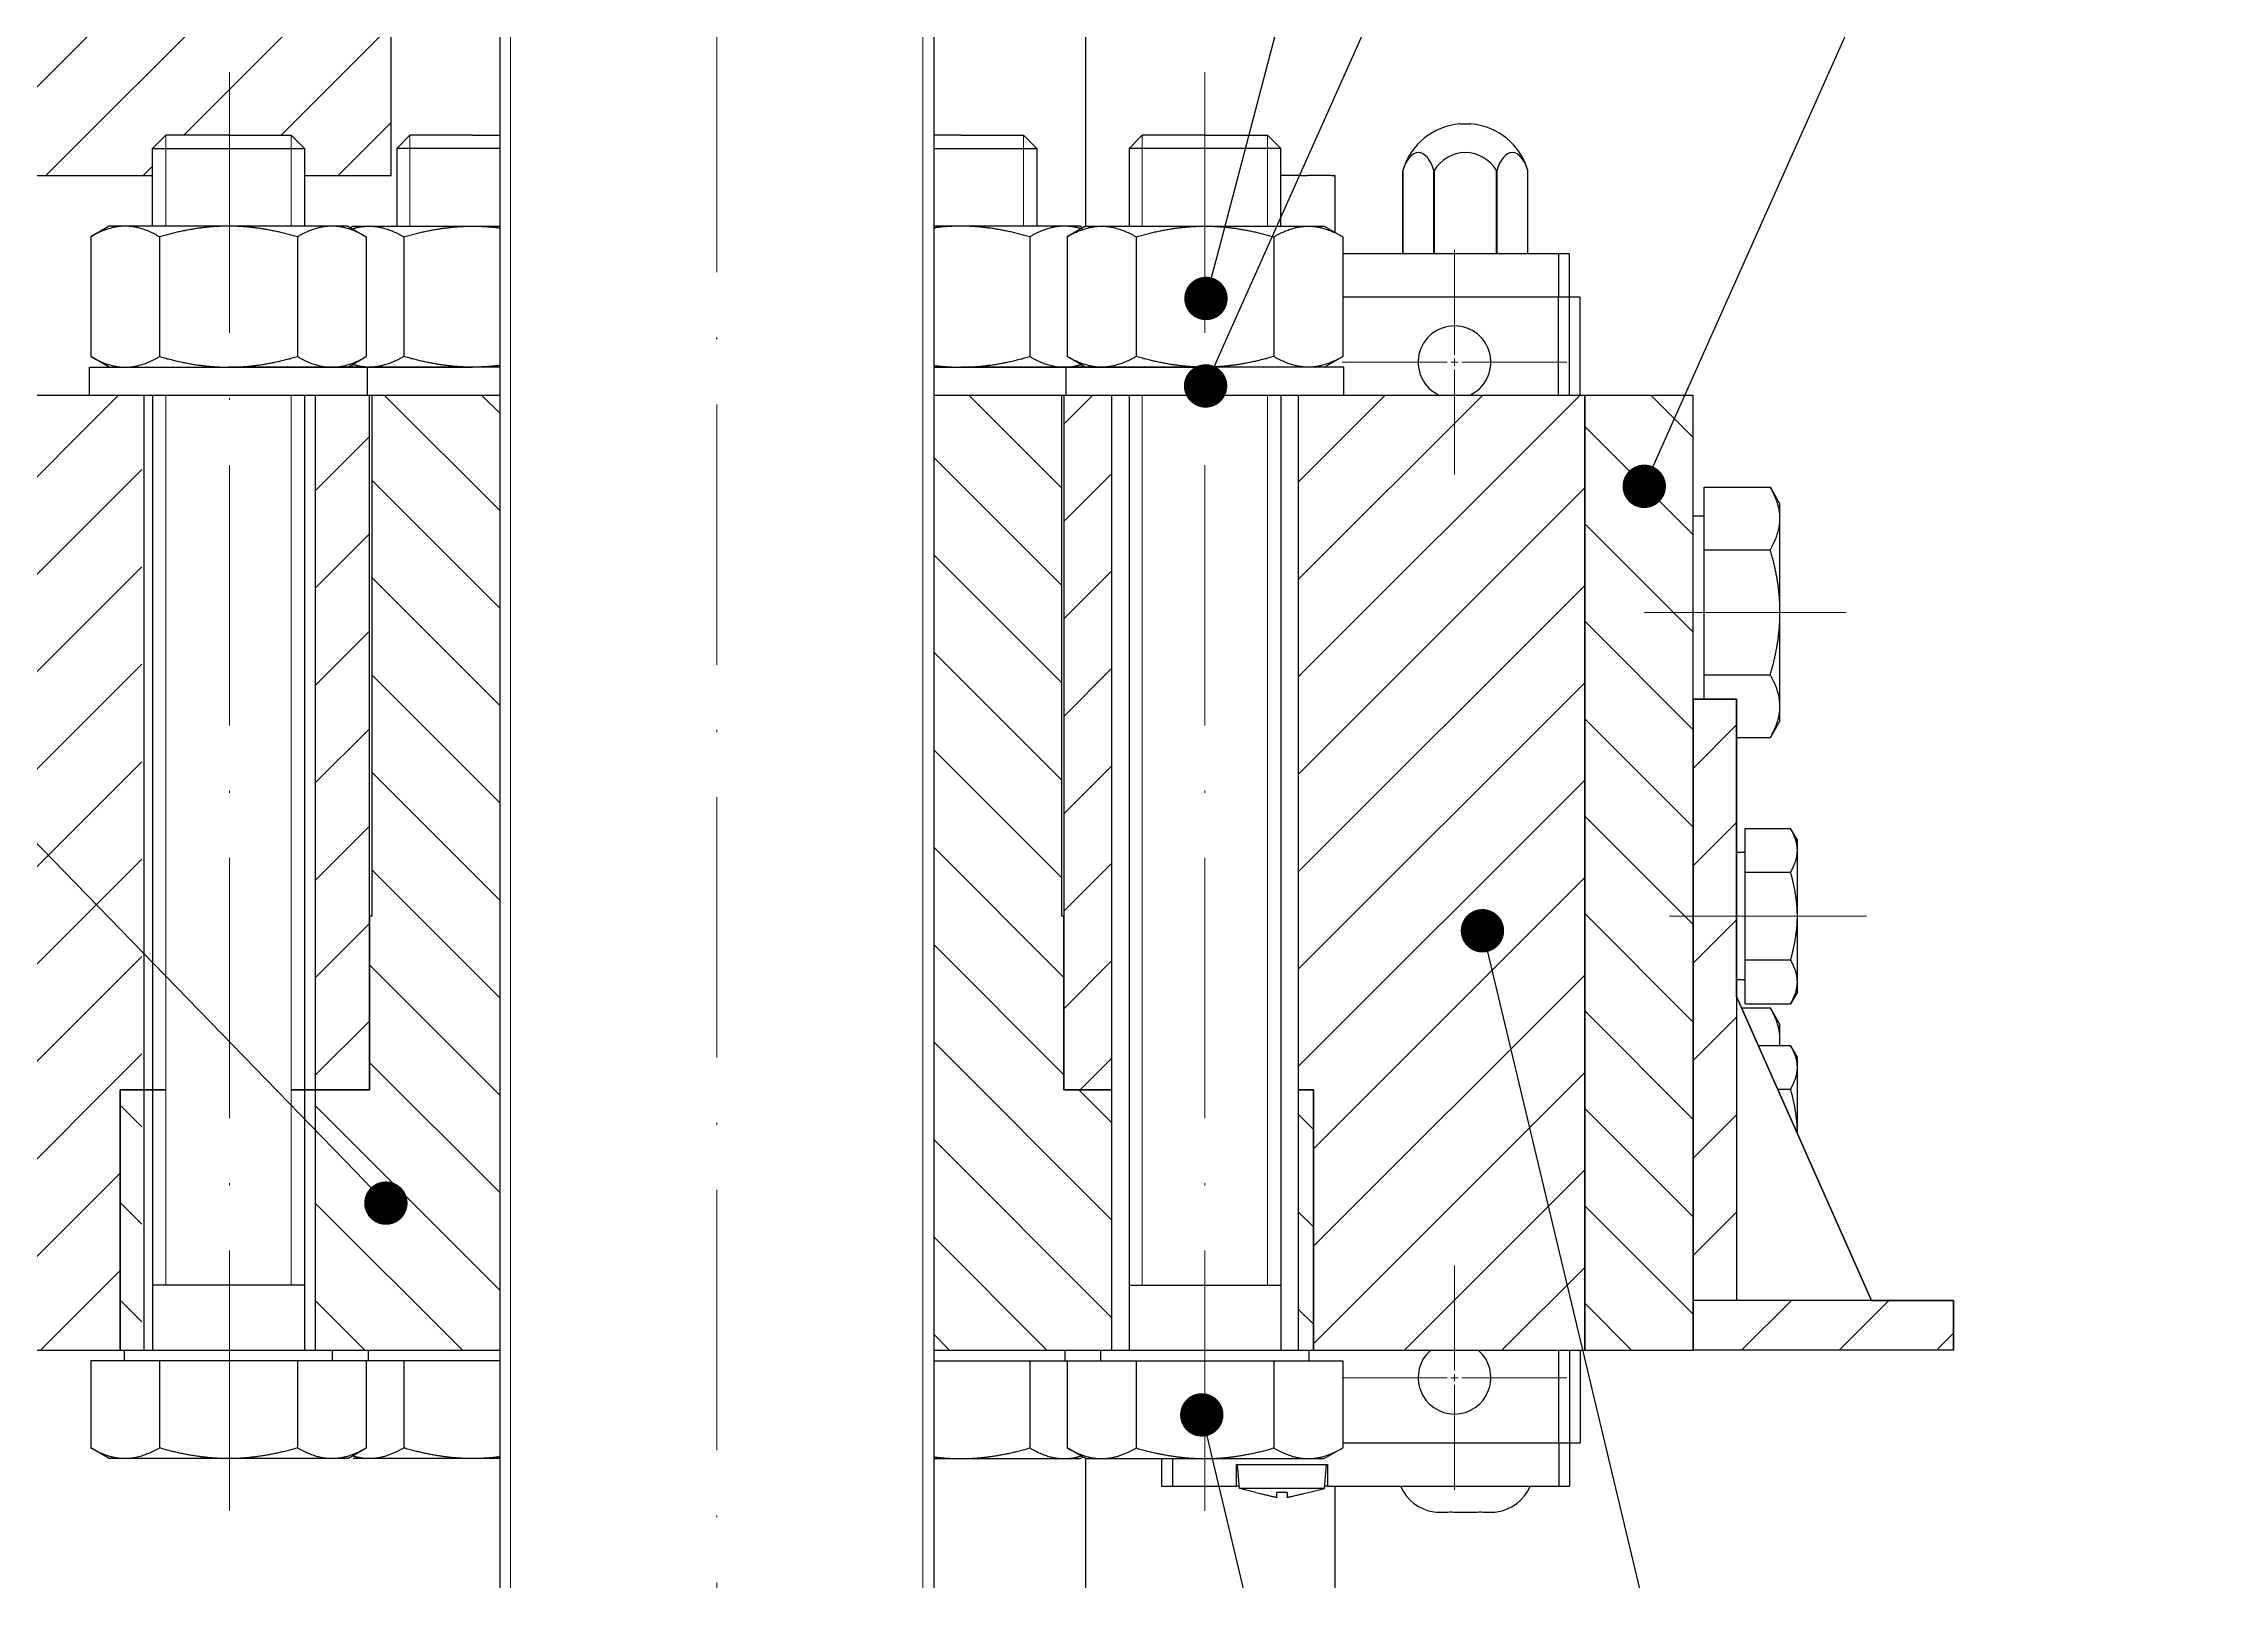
# Model space of a CAD drawing. Header units: millimetres. Extents: x 587 to 10361, y -8386 to 1488.
# Drawn here: x 3949.7 to 4050.2, y 285.1 to 355.9 of the extents above; entities that cross this region are included whole.
import ezdxf
from ezdxf import colors
from ezdxf.entities.mleader import LeaderData, LeaderLine
from ezdxf.math import Vec2, Vec3

# ---------------------------------------------------------------- set-up
doc = ezdxf.new("R2010")
doc.units = ezdxf.units.MM
doc.linetypes.add('ACAD_ISO10W100', pattern=[18, 12, -3, 0, -3])
doc.linetypes.add('CENTER2', pattern=[28.575, 19.05, -3.175, 3.175, -3.175])
for name, color, linetype, lineweight in [('Cienka', 30, 'Continuous', 0), ('Gruba', 7, 'Continuous', 30), ('Kreskowanie', 10, 'Continuous', 0), ('Symetria', 210, 'ACAD_ISO10W100', 0), ('Wymiar', 3, 'Continuous', 20)]:
    doc.layers.add(name, color=color, linetype=linetype, lineweight=lineweight)
pattern_1 = [(135, (1431.315, 22.559), (-2.245064, -2.245064), [])]
pattern_2 = [(45, (1431.315, 22.559), (-2.245064, 2.245064), [])]

# ---------------------------------------------------------------- blocks, each defined once
blk = doc.blocks.new('*U111')
at = {"layer": 'Symetria', "color": 0, "transparency": 16777216}
for p, q in [((0, 0.335), (0, 5.175)), ((-5.175, 0), (-0.335, 0)), ((0.335, 0), (5.175, 0)), ((0, -5.175), (0, -0.335))]:
    blk.add_line(p, q, dxfattribs=at)
at = {"layer": 'Symetria', "color": 0, "linetype": 'Continuous', "transparency": 16777216}
for p, q in [((-0.1675, 0), (0.1675, 0)), ((0, -0.1675), (0, 0.1675))]:
    blk.add_line(p, q, dxfattribs=at)
blk = doc.blocks.new('*U112')
at = {"layer": 'Symetria', "color": 0, "transparency": 16777216}
for p, q in [((0, 0.335), (0, 5.175)), ((-5.175, 0), (-0.335, 0)), ((0.335, 0), (5.175, 0)), ((0, -5.175), (0, -0.335))]:
    blk.add_line(p, q, dxfattribs=at)
at = {"layer": 'Symetria', "color": 0, "linetype": 'Continuous', "transparency": 16777216}
for p, q in [((-0.1675, 0), (0.1675, 0)), ((0, -0.1675), (0, 0.1675))]:
    blk.add_line(p, q, dxfattribs=at)
blk = doc.blocks.new('*U142')
at = {"layer": 'Symetria', "color": 0, "transparency": 16777216}
blk.add_line((0, 36.89), (0, -30.5), dxfattribs=at)
blk = doc.blocks.new('*U143')
at = {"layer": 'Symetria', "color": 0, "transparency": 16777216}
blk.add_line((0, 36.89), (0, -30.5), dxfattribs=at)
blk = doc.blocks.new('_Dot')
at = {"color": 0, "linetype": 'ByBlock', "lineweight": -2}
blk.add_line((-0.5, 0), (-1, 0), dxfattribs=at)
at = {"color": 0, "linetype": 'ByBlock', "const_width": 0.5}
blk.add_lwpolyline([(-0.25, 0, 1), (0.25, 0, 1)], format="xyb", close=True, dxfattribs=at)
blk = doc.blocks.new('*U217')
at = {"layer": 'Symetria', "color": 0, "linetype": 'CENTER2', "transparency": 16777216}
blk.add_line((-4.65, 0), (4.65, 0), dxfattribs=at)
blk = doc.blocks.new('*U218')
at = {"layer": 'Symetria', "color": 0, "linetype": 'CENTER2', "transparency": 16777216}
blk.add_line((-4.54, 0), (4.54, 0), dxfattribs=at)

msp = doc.modelspace()

# ---------------------------------------------------------------- hatches: boundary and pattern name
at = {"layer": 'Kreskowanie'}
h = msp.add_hatch(dxfattribs=at)
h.set_pattern_fill('ANSI31', color=256)
h.set_pattern_definition(pattern_2)
h.paths.add_polyline_path([(3965.703, 389.848), (3963.703, 391.848), (3950.703, 391.848), (3950.703, 411.848), (3963.703, 411.848), (3965.703, 413.848), (3965.703, 416.848), (3945.703, 416.848), (3945.703, 349.848), (3954.703, 349.848), (3954.703, 351.102), (3955.316, 351.716), (3958.203, 351.716), (3961.089, 351.716), (3961.703, 351.102), (3961.703, 349.848), (3965.703, 349.848)])
h = msp.add_hatch(dxfattribs=at)
h.set_pattern_fill('ANSI31', color=256)
h.set_pattern_definition(pattern_2)
h.paths.add_polyline_path([(3954.203, 339.716), (3940.703, 339.716), (3940.703, 295.716), (3953.203, 295.716), (3953.203, 307.716), (3954.203, 307.716)])
h = msp.add_hatch(dxfattribs=at)
h.set_pattern_fill('ANSI31', color=256, angle=90)
h.set_pattern_definition(pattern_1)
h.paths.add_polyline_path([(3970.703, 339.716), (3964.803, 339.716), (3964.803, 315.716), (3964.703, 315.716), (3964.703, 307.716), (3962.203, 307.716), (3962.203, 295.716), (3970.703, 295.716)])
h.paths.add_polyline_path([(3954.203, 307.716), (3953.203, 307.716), (3953.203, 295.716), (3954.203, 295.716)])
h.paths.add_polyline_path([(3998.903, 307.716), (3996.703, 307.716), (3996.703, 315.716), (3996.603, 315.716), (3996.603, 339.716), (3990.703, 339.716), (3990.703, 295.716), (3998.903, 295.716)])
h.paths.add_polyline_path([(4008.203, 307.716), (4007.503, 307.716), (4007.503, 295.716), (4008.203, 295.716)])
h = msp.add_hatch(dxfattribs=at)
h.set_pattern_fill('ANSI31', color=256)
h.set_pattern_definition(pattern_2)
h.paths.add_polyline_path([(3962.203, 307.716), (3964.703, 307.716), (3964.703, 315.716), (3964.703, 339.716), (3962.203, 339.716)])
h.paths.add_polyline_path([(3998.903, 339.716), (3996.703, 339.716), (3996.703, 307.716), (3998.903, 307.716)])
h.paths.add_polyline_path([(4020.703, 339.716), (4007.503, 339.716), (4007.503, 307.716), (4008.203, 307.716), (4008.203, 295.716), (4020.703, 295.716)])
h = msp.add_hatch(dxfattribs=at)
h.set_pattern_fill('ANSI31', color=256, angle=90)
h.set_pattern_definition(pattern_1)
h.paths.add_polyline_path([(4025.703, 339.716), (4020.703, 339.716), (4020.703, 295.716), (4025.703, 295.716)])
h = msp.add_hatch(dxfattribs=at)
h.set_pattern_fill('ANSI31', color=256)
h.set_pattern_definition([(45, (-2489.7255, -45.9158), (-2.245064, 2.245064), [])])
h.paths.add_polyline_path([(4027.703, 325.716), (4025.703, 325.716), (4025.703, 298.01), (4027.703, 298.01), (4027.703, 312.01)])
h = msp.add_hatch(dxfattribs=at)
h.set_pattern_fill('ANSI31', color=256)
h.set_pattern_definition([(45, (-1435.809, 22.559), (-2.245064, 2.245064), [])])
h.paths.add_polyline_path([(4037.703, 298.01), (4033.926, 298.01), (4025.703, 298.01), (4025.703, 295.716), (4037.703, 295.716)])

# ---------------------------------------------------------------- linework, layer by layer
at = {"layer": 'Cienka'}
for p, q in [((3971.203, 133.532), (3971.203, 396.348)), ((3990.203, 396.348), (3990.203, 133.532)), ((3955.316, 351.716), (3955.316, 347.516)), ((3961.089, 351.716), (3961.089, 347.516)), ((3966.566, 351.716), (3966.566, 347.516)), ((3994.839, 351.716), (3994.839, 347.516)), ((4000.316, 351.716), (4000.316, 347.516)), ((4006.089, 351.716), (4006.089, 347.516)), ((3955.316, 339.716), (3955.316, 298.716)), ((3961.089, 339.716), (3961.089, 298.716)), ((4000.316, 339.716), (4000.316, 298.716)), ((4006.089, 339.716), (4006.089, 298.716))]:
    msp.add_line(p, q, dxfattribs=at)
at = {"layer": 'Gruba'}
for p, q in [((3970.703, 396.348), (3970.703, 133.532)), ((3990.703, 396.348), (3990.703, 133.532)), ((3965.703, 349.848), (3965.703, 389.848)), ((3997.703, 377.848), (3997.703, 350.716)), ((4014.953, 352.234), (4015.453, 352.234)), ((3955.316, 351.716), (3954.703, 351.102)), ((3954.703, 347.516), (3954.703, 351.102)), ((3954.703, 351.102), (3961.703, 351.102)), ((3958.203, 351.716), (3955.316, 351.716)), ((3958.203, 351.716), (3961.089, 351.716)), ((3961.089, 351.716), (3961.703, 351.102)), ((3961.703, 351.102), (3961.703, 347.516)), ((3966.566, 351.716), (3965.953, 351.102)), ((3970.703, 351.102), (3965.953, 351.102)), ((3965.953, 351.102), (3965.953, 347.516)), ((3969.453, 351.716), (3966.566, 351.716)), ((3969.453, 351.716), (3970.703, 351.716)), ((3991.953, 351.716), (3990.703, 351.716)), ((3990.703, 351.102), (3995.453, 351.102)), ((3991.953, 351.716), (3994.839, 351.716)), ((3994.839, 351.716), (3995.453, 351.102)), ((3995.453, 351.102), (3995.453, 347.516)), ((4000.316, 351.716), (3999.703, 351.102)), ((4006.703, 351.102), (3999.703, 351.102)), ((3999.703, 351.102), (3999.703, 347.516)), ((4003.203, 351.716), (4000.316, 351.716)), ((4003.203, 351.716), (4006.089, 351.716)), ((4006.089, 351.716), (4006.703, 351.102)), ((4006.703, 347.516), (4006.703, 351.102)), ((3945.703, 349.848), (3954.703, 349.848)), ((3961.703, 349.848), (3965.703, 349.848)), ((3997.703, 350.716), (3997.703, 347.516)), ((4007.624, 349.848), (4006.703, 349.848)), ((4007.624, 349.848), (4007.916, 349.848)), ((4009.02, 349.848), (4007.916, 349.848)), ((4009.02, 349.848), (4009.176, 349.848)), ((4009.203, 349.848), (4009.176, 349.848)), ((4009.203, 347.209), (4009.203, 349.848)), ((4012.32, 350.076), (4012.32, 350.076)), ((4012.32, 350.076), (4012.32, 346.245)), ((4012.32, 346.245), (4012.32, 350.076)), ((4013.768, 350.076), (4013.755, 350.076)), ((4013.755, 346.245), (4013.755, 350.076)), ((4013.768, 350.076), (4013.768, 346.245)), ((4016.65, 350.076), (4016.638, 350.076)), ((4016.638, 346.245), (4016.638, 350.076)), ((4016.65, 350.076), (4016.65, 346.245)), ((4018.085, 350.076), (4018.085, 350.076)), ((4018.085, 346.245), (4018.085, 350.076)), ((4018.085, 346.245), (4018.085, 350.076)), ((3952.703, 347.516), (3951.852, 347.024)), ((3951.852, 347.024), (3951.852, 341.507)), ((3953.44, 347.516), (3952.703, 347.516)), ((3958.203, 347.516), (3953.44, 347.516)), ((3955.027, 347.024), (3955.027, 341.507)), ((3962.966, 347.516), (3958.203, 347.516)), ((3961.378, 347.024), (3961.378, 341.507)), ((3963.703, 347.516), (3962.966, 347.516)), ((3963.703, 347.516), (3964.554, 347.024)), ((3963.953, 347.516), (3963.828, 347.443)), ((3963.953, 347.516), (3964.69, 347.516)), ((3964.554, 347.024), (3964.554, 341.507)), ((3964.69, 347.516), (3969.453, 347.516)), ((3966.277, 347.024), (3966.277, 341.507)), ((3969.453, 347.516), (3970.703, 347.516)), ((3991.953, 347.516), (3990.703, 347.516)), ((3996.716, 347.516), (3991.953, 347.516)), ((3995.128, 347.024), (3995.128, 341.507)), ((3997.453, 347.516), (3996.716, 347.516)), ((3997.703, 347.516), (3996.852, 347.024)), ((3996.852, 347.024), (3996.852, 341.507)), ((3997.453, 347.516), (3997.578, 347.443)), ((3997.703, 347.516), (3998.44, 347.516)), ((3998.44, 347.516), (4003.203, 347.516)), ((4000.027, 347.024), (4000.027, 341.507)), ((4003.203, 347.516), (4007.966, 347.516)), ((4006.378, 347.024), (4006.378, 341.507)), ((4007.966, 347.516), (4008.703, 347.516)), ((4008.703, 347.516), (4009.554, 347.024)), ((4009.554, 347.024), (4009.554, 341.507)), ((4019.503, 346.245), (4009.554, 346.245)), ((4020.003, 346.245), (4019.503, 346.245)), ((4019.503, 344.245), (4019.503, 346.245)), ((4020.003, 344.245), (4020.003, 346.245)), ((4019.503, 344.245), (4009.554, 344.245)), ((4019.498, 339.716), (4019.498, 344.245)), ((4020.003, 344.245), (4019.503, 344.245)), ((4019.998, 339.716), (4019.998, 344.245)), ((4020.493, 344.245), (4020.003, 344.245)), ((4020.493, 339.716), (4020.493, 344.245)), ((3951.803, 339.716), (3951.803, 341.016)), ((3951.803, 341.016), (3958.203, 341.016)), ((3952.703, 341.016), (3951.852, 341.507)), ((3952.703, 341.016), (3953.44, 341.016)), ((3953.44, 341.016), (3958.203, 341.016)), ((3958.203, 341.016), (3962.966, 341.016)), ((3964.603, 341.016), (3958.203, 341.016)), ((3962.966, 341.016), (3958.203, 341.016)), ((3962.966, 341.016), (3963.703, 341.016)), ((3963.053, 341.016), (3969.453, 341.016)), ((3963.703, 341.016), (3964.554, 341.507)), ((3963.953, 341.016), (3963.828, 341.088)), ((3964.69, 341.016), (3963.953, 341.016)), ((3964.603, 339.716), (3964.603, 341.016)), ((3969.453, 341.016), (3964.69, 341.016)), ((3964.69, 341.016), (3969.453, 341.016)), ((3970.703, 341.016), (3969.453, 341.016)), ((3970.703, 341.016), (3969.453, 341.016)), ((3990.703, 341.016), (3991.953, 341.016)), ((3990.703, 341.016), (3991.953, 341.016)), ((3991.953, 341.016), (3996.716, 341.016)), ((3998.353, 341.016), (3991.953, 341.016)), ((3996.716, 341.016), (3991.953, 341.016)), ((3996.716, 341.016), (3997.453, 341.016)), ((3996.803, 339.716), (3996.803, 341.016)), ((3996.803, 341.016), (4003.203, 341.016)), ((3997.703, 341.016), (3996.852, 341.507)), ((3997.453, 341.016), (3997.578, 341.088)), ((3998.44, 341.016), (3997.703, 341.016)), ((4003.203, 341.016), (3998.44, 341.016)), ((3998.44, 341.016), (4003.203, 341.016)), ((4009.603, 341.016), (4003.203, 341.016)), ((4007.966, 341.016), (4003.203, 341.016)), ((4008.703, 341.016), (4007.966, 341.016)), ((4008.703, 341.016), (4009.554, 341.507)), ((4009.603, 339.716), (4009.603, 341.016)), ((3964.703, 339.716), (3940.703, 339.716)), ((3954.303, 339.716), (3954.303, 295.716)), ((3954.703, 339.716), (3954.703, 295.716)), ((3961.703, 339.716), (3961.703, 295.716)), ((3962.203, 339.716), (3962.203, 295.716)), ((3964.703, 307.716), (3964.703, 339.716)), ((3964.803, 339.716), (3964.703, 339.716)), ((3964.803, 339.716), (3964.803, 315.716)), ((3970.703, 339.716), (3964.803, 339.716)), ((3996.603, 339.716), (3990.703, 339.716)), ((3996.703, 339.716), (3996.603, 339.716)), ((3996.603, 315.716), (3996.603, 339.716)), ((4020.703, 339.716), (3996.703, 339.716)), ((3996.703, 339.716), (3996.703, 307.716)), ((3998.903, 339.716), (3998.903, 295.716)), ((4006.703, 339.716), (3999.703, 339.716)), ((3999.703, 339.716), (3999.703, 295.716)), ((4006.703, 339.716), (4006.703, 295.716)), ((4007.503, 339.716), (4007.503, 295.716)), ((4020.703, 295.716), (4020.703, 339.716)), ((4025.703, 339.716), (4020.703, 339.716)), ((4020.703, 339.716), (4020.703, 295.716)), ((4025.703, 295.716), (4025.703, 339.716)), ((4026.203, 332.606), (4026.203, 335.489)), ((4026.203, 335.489), (4029.256, 335.489)), ((4029.703, 334.716), (4029.258, 335.487)), ((4029.703, 334.048), (4029.703, 334.716)), ((4026.203, 334.156), (4025.703, 334.156)), ((4029.703, 329.719), (4029.703, 334.048)), ((4026.203, 326.832), (4026.203, 332.606)), ((4026.203, 332.606), (4029.256, 332.606)), ((4029.703, 325.387), (4029.703, 329.719)), ((4026.203, 326.832), (4029.256, 326.832)), ((4026.203, 325.716), (4026.203, 326.832)), ((4027.703, 325.716), (4025.703, 325.716)), ((4025.703, 325.716), (4025.703, 295.716)), ((4025.703, 325.716), (4027.703, 325.716)), ((4025.703, 295.716), (4025.703, 325.716)), ((4027.703, 312.01), (4027.703, 325.716)), ((4027.703, 325.716), (4027.703, 312.01)), ((4029.703, 324.716), (4029.258, 323.944)), ((4029.703, 324.716), (4029.703, 325.387)), ((4027.703, 323.942), (4029.256, 323.942)), ((4028.103, 317.739), (4028.103, 319.757)), ((4028.103, 319.757), (4030.19, 319.757)), ((4030.503, 319.216), (4030.191, 319.755)), ((4028.103, 318.656), (4027.703, 318.656)), ((4030.503, 318.748), (4030.503, 319.216)), ((4030.503, 315.718), (4030.503, 318.748)), ((4028.103, 313.697), (4028.103, 317.739)), ((4028.103, 317.739), (4030.19, 317.739)), ((3964.803, 315.716), (3964.703, 315.716)), ((3964.703, 315.716), (3964.703, 307.716)), ((3996.703, 315.716), (3996.603, 315.716)), ((3996.703, 307.716), (3996.703, 315.716)), ((4030.503, 312.686), (4030.503, 315.718)), ((4028.103, 313.697), (4030.19, 313.697)), ((4028.103, 311.674), (4028.103, 313.697)), ((4028.103, 312.776), (4027.703, 312.776)), ((4030.503, 312.216), (4030.503, 312.686)), ((4033.926, 298.01), (4027.703, 312.01)), ((4027.703, 312.01), (4033.926, 298.01)), ((4027.703, 312.01), (4027.703, 298.01)), ((4028.103, 311.674), (4030.19, 311.674)), ((4030.503, 312.216), (4030.191, 311.676)), ((4027.934, 311.489), (4029.256, 311.489)), ((4029.703, 310.716), (4029.258, 311.487)), ((4029.703, 310.048), (4029.703, 310.716)), ((4028.704, 309.757), (4030.19, 309.757)), ((4029.703, 309.757), (4029.703, 310.048)), ((4030.503, 309.216), (4030.191, 309.755)), ((4030.503, 308.748), (4030.503, 309.216)), ((4030.503, 305.718), (4030.503, 308.748)), ((3953.203, 295.716), (3953.203, 307.716)), ((3953.203, 307.716), (3955.316, 307.716)), ((3955.316, 307.716), (3953.203, 307.716)), ((3953.203, 307.716), (3953.203, 295.716)), ((3961.089, 307.716), (3964.703, 307.716)), ((3964.703, 307.716), (3961.089, 307.716)), ((3996.703, 307.716), (3998.903, 307.716)), ((3998.903, 307.716), (3996.703, 307.716)), ((4007.503, 307.716), (4008.203, 307.716)), ((4008.203, 307.716), (4007.503, 307.716)), ((4008.203, 307.716), (4008.203, 295.716)), ((4008.203, 295.716), (4008.203, 307.716)), ((4029.601, 307.739), (4030.19, 307.739)), ((4030.503, 305.711), (4030.503, 305.718)), ((3961.703, 298.716), (3954.703, 298.716)), ((3999.703, 298.716), (4006.703, 298.716)), ((4033.926, 298.01), (4025.703, 298.01)), ((4037.703, 298.01), (4033.926, 298.01)), ((4033.926, 298.01), (4037.703, 298.01)), ((4037.703, 295.716), (4037.703, 298.01)), ((4037.703, 298.01), (4037.703, 295.716)), ((3940.703, 295.716), (3953.203, 295.716)), ((3953.203, 295.716), (3970.703, 295.716)), ((3953.403, 295.215), (3953.403, 295.716)), ((3963.003, 295.215), (3963.003, 295.716)), ((3964.653, 295.215), (3964.653, 295.716)), ((3990.703, 295.716), (4008.203, 295.716)), ((3996.753, 295.215), (3996.753, 295.716)), ((3998.403, 295.215), (3998.403, 295.716)), ((4008.003, 295.215), (4008.003, 295.716)), ((4008.203, 295.716), (4020.703, 295.716)), ((4019.498, 295.716), (4019.498, 291.445)), ((4019.998, 295.716), (4019.998, 291.445)), ((4020.493, 295.716), (4020.493, 291.445)), ((4020.703, 295.716), (4025.703, 295.716)), ((4037.703, 295.716), (4025.703, 295.716)), ((3955.027, 295.215), (3951.852, 295.215)), ((3951.852, 295.215), (3951.852, 291.207)), ((3961.378, 295.215), (3955.027, 295.215)), ((3955.027, 295.215), (3955.027, 291.207)), ((3961.378, 295.215), (3961.378, 291.207)), ((3964.554, 295.215), (3961.378, 295.215)), ((3966.277, 295.215), (3963.102, 295.215)), ((3964.554, 295.215), (3964.554, 291.207)), ((3970.703, 295.215), (3966.277, 295.215)), ((3966.277, 295.215), (3966.277, 291.207)), ((3990.703, 295.215), (3995.128, 295.215)), ((3995.128, 295.215), (3998.304, 295.215)), ((3995.128, 295.215), (3995.128, 291.207)), ((3996.852, 295.215), (3996.852, 291.207)), ((3996.852, 295.215), (4000.027, 295.215)), ((4000.027, 295.215), (4000.027, 291.207)), ((4000.027, 295.215), (4006.378, 295.215)), ((4006.378, 295.215), (4009.554, 295.215)), ((4006.378, 295.215), (4006.378, 291.207)), ((4009.554, 295.215), (4009.554, 291.207)), ((3952.703, 290.715), (3951.852, 291.207)), ((3953.44, 290.715), (3952.703, 290.715)), ((3958.203, 290.715), (3953.44, 290.715)), ((3962.966, 290.715), (3958.203, 290.715)), ((3963.703, 290.715), (3962.966, 290.715)), ((3963.703, 290.715), (3964.554, 291.207)), ((3964.69, 290.715), (3963.953, 290.715)), ((3969.453, 290.715), (3964.69, 290.715)), ((3970.703, 290.715), (3969.453, 290.715)), ((3990.703, 290.715), (3991.953, 290.715)), ((3991.953, 290.715), (3996.716, 290.715)), ((3996.716, 290.715), (3997.453, 290.715)), ((3997.703, 290.715), (3996.852, 291.207)), ((3997.453, 290.715), (3997.578, 290.788)), ((3997.703, 290.715), (3997.703, 133.032)), ((3997.703, 290.715), (3998.44, 290.715)), ((3998.44, 290.715), (4003.203, 290.715)), ((4001.203, 290.715), (4001.203, 289.445)), ((4001.703, 290.715), (4001.703, 289.445)), ((4003.203, 290.715), (4007.966, 290.715)), ((4004.653, 289.445), (4004.653, 290.445)), ((4004.653, 290.445), (4008.853, 290.445)), ((4004.799, 289.345), (4004.703, 290.445)), ((4007.966, 290.715), (4008.703, 290.715)), ((4008.703, 290.715), (4009.554, 291.207)), ((4008.706, 289.345), (4008.803, 290.445)), ((4008.853, 290.445), (4008.853, 289.445)), ((4009.554, 291.445), (4019.503, 291.445)), ((4019.503, 291.445), (4020.003, 291.445)), ((4019.503, 291.445), (4019.503, 289.445)), ((4020.003, 291.445), (4020.003, 289.445)), ((4020.003, 291.445), (4020.493, 291.445)), ((4001.203, 289.445), (4001.703, 289.445)), ((4001.703, 289.445), (4004.653, 289.445)), ((4004.79, 289.445), (4004.653, 289.445)), ((4008.853, 289.445), (4008.715, 289.445)), ((4008.853, 289.445), (4019.503, 289.445)), ((4009.203, 149.848), (4009.203, 289.445)), ((4019.503, 289.445), (4020.003, 289.445)), ((4008.706, 289.345), (4004.799, 289.345)), ((4005.553, 289.152), (4004.799, 289.345)), ((4005.553, 289.152), (4005.553, 289.158)), ((4006.513, 288.931), (4006.513, 289.158)), ((4006.993, 289.158), (4006.993, 288.931)), ((4007.953, 289.152), (4008.706, 289.345)), ((4007.953, 289.158), (4007.953, 289.152))]:
    msp.add_line(p, q, dxfattribs=at)
for centre, radius, start, end in [((4015.203, 349.245), 3, 94.78019, 163.9112), ((4015.203, 349.245), 3, 16.0888, 85.21981), ((4015.203, 349.245), 1.658, 30.08879, 149.91121), ((4014.703, 341.245), 1.675, 294.09977, 245.90023), ((4014.703, 294.445), 1.675, 130.64095, 49.35905), ((4014.033, 290.225), 1.98, 203.19984, 262.0639), ((4016.373, 290.225), 1.98, 277.9361, 336.80016)]:
    msp.add_arc(centre, radius, start, end, dxfattribs=at)
for centre in [(4013.038, 349.245), (4017.368, 349.245)]:
    msp.add_ellipse(centre, major_axis=(0, 1.658), ratio=0.5, start_param=5.2375374, end_param=7.3288333, dxfattribs=at)
for points, weights in [([(3953.44, 347.516), (3952.703, 347.516), (3951.852, 347.024)], [1, 1.0379548493, 1]), ([(3955.027, 347.024), (3954.176, 347.516), (3953.44, 347.516)], [1, 1.0379548493, 1]), ([(3958.203, 347.516), (3956.729, 347.516), (3955.027, 347.024)], [1, 1.0379548493, 1]), ([(3961.378, 347.024), (3959.676, 347.516), (3958.203, 347.516)], [1, 1.0379548493, 1]), ([(3962.966, 347.516), (3962.229, 347.516), (3961.378, 347.024)], [1, 1.0379548493, 1]), ([(3964.554, 347.024), (3963.703, 347.516), (3962.966, 347.516)], [1, 1.0379548493, 1]), ([(3963.916, 347.392), (3964.269, 347.516), (3964.69, 347.516)], [1.018685856, 1.02132970484, 1]), ([(3964.69, 347.516), (3965.426, 347.516), (3966.277, 347.024)], [1, 1.0379548493, 1]), ([(3966.277, 347.024), (3967.979, 347.516), (3969.453, 347.516)], [1, 1.0379548493, 1]), ([(3969.453, 347.516), (3970.07, 347.516), (3970.703, 347.435)], [1, 1.0155508026, 1.01835870326]), ([(3991.953, 347.516), (3991.336, 347.516), (3990.703, 347.435)], [1, 1.0155508026, 1.01835870326]), ([(3995.128, 347.024), (3993.426, 347.516), (3991.953, 347.516)], [1, 1.0379548493, 1]), ([(3996.716, 347.516), (3995.979, 347.516), (3995.128, 347.024)], [1, 1.0379548493, 1]), ([(3997.489, 347.392), (3997.137, 347.516), (3996.716, 347.516)], [1.018685856, 1.02132970484, 1]), ([(3996.852, 347.024), (3997.703, 347.516), (3998.44, 347.516)], [1, 1.0379548493, 1]), ([(3998.44, 347.516), (3999.176, 347.516), (4000.027, 347.024)], [1, 1.0379548493, 1]), ([(4000.027, 347.024), (4001.729, 347.516), (4003.203, 347.516)], [1, 1.0379548493, 1]), ([(4003.203, 347.516), (4004.676, 347.516), (4006.378, 347.024)], [1, 1.0379548493, 1]), ([(4006.378, 347.024), (4007.229, 347.516), (4007.966, 347.516)], [1, 1.0379548493, 1]), ([(4007.966, 347.516), (4008.703, 347.516), (4009.554, 347.024)], [1, 1.0379548493, 1]), ([(3951.852, 341.507), (3952.703, 341.016), (3953.44, 341.016)], [1, 1.0379548493, 1]), ([(3953.44, 341.016), (3954.176, 341.016), (3955.027, 341.507)], [1, 1.0379548493, 1]), ([(3955.027, 341.507), (3956.729, 341.016), (3958.203, 341.016)], [1, 1.0379548493, 1]), ([(3958.203, 341.016), (3959.676, 341.016), (3961.378, 341.507)], [1, 1.0379548493, 1]), ([(3961.378, 341.507), (3962.229, 341.016), (3962.966, 341.016)], [1, 1.0379548493, 1]), ([(3962.966, 341.016), (3963.703, 341.016), (3964.554, 341.507)], [1, 1.0379548493, 1]), ([(3964.69, 341.016), (3964.31, 341.016), (3963.916, 341.139)], [1, 1.0191875875, 1.01897509723]), ([(3966.277, 341.507), (3965.426, 341.016), (3964.69, 341.016)], [1, 1.0379548493, 1]), ([(3969.453, 341.016), (3967.979, 341.016), (3966.277, 341.507)], [1, 1.0379548493, 1]), ([(3970.703, 341.096), (3970.07, 341.016), (3969.453, 341.016)], [1.01835870325, 1.0155508026, 1]), ([(3990.703, 341.096), (3991.336, 341.016), (3991.953, 341.016)], [1.01835870325, 1.0155508026, 1]), ([(3991.953, 341.016), (3993.426, 341.016), (3995.128, 341.507)], [1, 1.0379548493, 1]), ([(3995.128, 341.507), (3995.979, 341.016), (3996.716, 341.016)], [1, 1.0379548493, 1]), ([(3996.716, 341.016), (3997.095, 341.016), (3997.489, 341.139)], [1, 1.0191875875, 1.01897509723]), ([(3998.44, 341.016), (3997.703, 341.016), (3996.852, 341.507)], [1, 1.0379548493, 1]), ([(4000.027, 341.507), (3999.176, 341.016), (3998.44, 341.016)], [1, 1.0379548493, 1]), ([(4003.203, 341.016), (4001.729, 341.016), (4000.027, 341.507)], [1, 1.0379548493, 1]), ([(4006.378, 341.507), (4004.676, 341.016), (4003.203, 341.016)], [1, 1.0379548493, 1]), ([(4007.966, 341.016), (4007.229, 341.016), (4006.378, 341.507)], [1, 1.0379548493, 1]), ([(4009.554, 341.507), (4008.703, 341.016), (4007.966, 341.016)], [1, 1.0379548493, 1]), ([(4029.703, 334.048), (4029.703, 334.717), (4029.256, 335.489)], [1, 1.0379548493, 1]), ([(4029.256, 332.606), (4029.703, 333.378), (4029.703, 334.048)], [1, 1.0379548493, 1]), ([(4029.703, 329.719), (4029.703, 331.059), (4029.256, 332.606)], [1, 1.0379548493, 1]), ([(4029.256, 326.832), (4029.703, 328.379), (4029.703, 329.719)], [1, 1.0379548493, 1]), ([(4029.703, 325.387), (4029.703, 326.058), (4029.256, 326.832)], [1, 1.0379548493, 1]), ([(4029.256, 323.942), (4029.703, 324.717), (4029.703, 325.387)], [1, 1.0379548493, 1]), ([(4029.258, 323.944), (4029.257, 323.943), (4029.256, 323.942)], [1.00011739259, 1.00005878735, 1]), ([(4030.503, 318.748), (4030.503, 319.216), (4030.19, 319.757)], [1, 1.0379548493, 1]), ([(4030.19, 317.739), (4030.503, 318.28), (4030.503, 318.748)], [1, 1.0379548493, 1]), ([(4030.503, 315.718), (4030.503, 316.656), (4030.19, 317.739)], [1, 1.0379548493, 1]), ([(4030.19, 313.697), (4030.503, 314.78), (4030.503, 315.718)], [1, 1.0379548493, 1]), ([(4030.503, 312.686), (4030.503, 313.155), (4030.19, 313.697)], [1, 1.0379548493, 1]), ([(4030.19, 311.674), (4030.503, 312.216), (4030.503, 312.686)], [1, 1.0379548493, 1]), ([(4030.191, 311.676), (4030.191, 311.675), (4030.19, 311.674)], [1.00011739259, 1.00005878735, 1]), ([(4029.703, 310.048), (4029.703, 310.717), (4029.256, 311.489)], [1, 1.0379548493, 1]), ([(4029.683, 309.757), (4029.703, 309.903), (4029.703, 310.048)], [1.01260057676, 1.00797669057, 1]), ([(4030.503, 308.748), (4030.503, 309.216), (4030.19, 309.757)], [1, 1.0379548493, 1]), ([(4030.19, 307.739), (4030.503, 308.28), (4030.503, 308.748)], [1, 1.0379548493, 1]), ([(4030.503, 305.718), (4030.503, 306.656), (4030.19, 307.739)], [1, 1.0379548493, 1]), ([(4030.503, 305.711), (4030.503, 305.715), (4030.503, 305.718)], [1.00027398396, 1.00013749003, 1]), ([(3953.44, 290.715), (3952.703, 290.715), (3951.852, 291.207)], [1, 1.0379548493, 1]), ([(3955.027, 291.207), (3954.176, 290.715), (3953.44, 290.715)], [1, 1.0379548493, 1]), ([(3958.203, 290.715), (3956.729, 290.715), (3955.027, 291.207)], [1, 1.0379548493, 1]), ([(3961.378, 291.207), (3959.676, 290.715), (3958.203, 290.715)], [1, 1.0379548493, 1]), ([(3962.966, 290.715), (3962.229, 290.715), (3961.378, 291.207)], [1, 1.0379548493, 1]), ([(3964.554, 291.207), (3963.703, 290.715), (3962.966, 290.715)], [1, 1.0379548493, 1]), ([(3964.69, 290.715), (3964.31, 290.715), (3963.916, 290.839)], [1, 1.0191875875, 1.01897509723]), ([(3966.277, 291.207), (3965.426, 290.715), (3964.69, 290.715)], [1, 1.0379548493, 1]), ([(3969.453, 290.715), (3967.979, 290.715), (3966.277, 291.207)], [1, 1.0379548493, 1]), ([(3970.703, 290.796), (3970.07, 290.715), (3969.453, 290.715)], [1.01835870323, 1.01555080253, 1]), ([(3990.703, 290.796), (3991.336, 290.715), (3991.953, 290.715)], [1.01835870323, 1.01555080253, 1]), ([(3991.953, 290.715), (3993.426, 290.715), (3995.128, 291.207)], [1, 1.0379548493, 1]), ([(3995.128, 291.207), (3995.979, 290.715), (3996.716, 290.715)], [1, 1.0379548493, 1]), ([(3996.716, 290.715), (3997.095, 290.715), (3997.489, 290.839)], [1, 1.0191875875, 1.01897509723]), ([(3996.852, 291.207), (3997.703, 290.715), (3998.44, 290.715)], [1, 1.0379548493, 1]), ([(3998.44, 290.715), (3999.176, 290.715), (4000.027, 291.207)], [1, 1.0379548493, 1]), ([(4000.027, 291.207), (4001.729, 290.715), (4003.203, 290.715)], [1, 1.0379548493, 1]), ([(4003.203, 290.715), (4004.676, 290.715), (4006.378, 291.207)], [1, 1.0379548493, 1]), ([(4006.378, 291.207), (4007.229, 290.715), (4007.966, 290.715)], [1, 1.0379548493, 1]), ([(4007.966, 290.715), (4008.703, 290.715), (4009.554, 291.207)], [1, 1.0379548493, 1]), ([(4005.553, 289.158), (4006.304, 288.969), (4006.513, 288.931)], [1.49871252887, 3.01837084053, 3.78619236563]), ([(4006.993, 289.158), (4006.753, 289.146), (4006.513, 289.158)], [4.20309258275, 4.28633021938, 4.20309258275]), ([(4006.993, 288.931), (4007.201, 288.969), (4007.953, 289.158)], [3.78619236563, 3.01837084053, 1.49871252887])]:
    msp.add_rational_spline(points, weights, degree=2, dxfattribs=at)
for points, knots in [([(4013.759, 288.263), (4013.883, 288.246), (4014.006, 288.246), (4014.12, 288.246), (4014.234, 288.246), (4014.358, 288.246), (4014.481, 288.263)], [1.43001983, 1.43001983, 1.43001983, 1.43001983, 1.49843011, 1.49843011, 1.49843011, 1.5668404, 1.5668404, 1.5668404, 1.5668404]), ([(4014.481, 288.263), (4014.728, 288.246), (4014.975, 288.246), (4015.203, 288.246), (4015.431, 288.246), (4015.678, 288.246), (4015.924, 288.263)], [1.43001983, 1.43001983, 1.43001983, 1.43001983, 1.49843011, 1.49843011, 1.49843011, 1.5668404, 1.5668404, 1.5668404, 1.5668404]), ([(4015.924, 288.263), (4016.048, 288.246), (4016.171, 288.246), (4016.285, 288.246), (4016.399, 288.246), (4016.523, 288.246), (4016.646, 288.263)], [-0.06841028, -0.06841028, -0.06841028, -0.06841028, 0, 0, 0, 0.06841028, 0.06841028, 0.06841028, 0.06841028])]:
    msp.add_open_spline(points, degree=3, knots=knots, dxfattribs=at)
at = {"layer": 'Symetria'}
msp.add_line((3980.703, 592.699), (3980.703, 96.435), dxfattribs=at)

# ---------------------------------------------------------------- block references
for name, p in [('*U143', (3958.253, 317.716)), ('*U142', (4003.203, 317.716)), ('*U111', (4014.703, 341.245)), ('*U112', (4014.703, 294.445))]:
    msp.add_blockref(name, p, dxfattribs=at)
at = {"layer": 'Symetria', "linetype": 'CENTER2'}
for name, p in [('*U217', (4028.105, 329.716)), ('*U218', (4029.147, 315.716))]:
    msp.add_blockref(name, p, dxfattribs=at)

# ---------------------------------------------------------------- leaders
at = {"layer": 'Wymiar'}
ml = msp.add_multileader_mtext('Standard', dxfattribs=at)
ml.set_content('', color=256)
ml.set_leader_properties()
ml.set_arrow_properties(name='DOT')
ml.build(insert=Vec2(0, 0))
ml.multileader.update_dxf_attribs({"text_right_attachment_type": 6, "dogleg_length": 0.36, "arrow_head_size": 2})
ctx = ml.context
ctx.base_point, ctx.char_height, ctx.arrow_head_size, ctx.landing_gap_size, ctx.plane_origin = Vec3(4029.878, 398.997), 0.18, 2, 0.09, Vec3(3971.412, 379.565)
ctx.right_attachment = 6
notes = []
notes.append((ctx, [(0, (1, 1, 0), (4029.518, 398.997), (1, 0), 0.36, [(0, [(4003.232, 340.151)], 0, [])])]))
ctx.mtext.insert, ctx.mtext.flow_direction = Vec3(4029.968, 399.087), 5
ml = msp.add_multileader_mtext('Standard', dxfattribs=at)
ml.set_content('', color=256)
ml.set_leader_properties()
ml.set_arrow_properties(name='DOT')
ml.build(insert=Vec2(0, 0))
ml.multileader.update_dxf_attribs({"text_right_attachment_type": 6, "dogleg_length": 0.36, "arrow_head_size": 2})
ctx = ml.context
ctx.base_point, ctx.char_height, ctx.arrow_head_size, ctx.landing_gap_size, ctx.plane_origin = Vec3(3872.318, 398.007), 0.18, 2, 0.09, Vec3(3927.683, 347.896)
ctx.right_attachment, ctx.text_align_type = 6, 2
notes.append((ctx, [(0, (1, 1, 0), (3872.858, 397.917), (-1, 0), 0.36, [(0, [(3965.457, 302.49)], 0, [])])]))
ctx.mtext.insert, ctx.mtext.alignment, ctx.mtext.flow_direction = Vec3(3872.408, 398.097), 3, 5
ml = msp.add_multileader_mtext('Standard', dxfattribs=at)
ml.set_content('', color=256)
ml.set_leader_properties()
ml.set_arrow_properties(name='DOT')
ml.build(insert=Vec2(0, 0))
ml.multileader.update_dxf_attribs({"text_right_attachment_type": 6, "dogleg_length": 0.36, "arrow_head_size": 2})
ctx = ml.context
ctx.base_point, ctx.char_height, ctx.arrow_head_size, ctx.landing_gap_size, ctx.plane_origin = Vec3(4050.092, 394.372), 0.18, 2, 0.09, Vec3(3991.626, 374.94)
ctx.right_attachment = 6
notes.append((ctx, [(0, (1, 1, 0), (4049.732, 394.372), (1, 0), 0.36, [(0, [(4023.446, 335.526)], 0, [])])]))
ctx.mtext.insert, ctx.mtext.flow_direction = Vec3(4050.182, 394.462), 5
ml = msp.add_multileader_mtext('Standard', dxfattribs=at)
ml.set_content('', color=256)
ml.set_leader_properties()
ml.set_arrow_properties(name='DOT')
ml.build(insert=Vec2(0, 0))
ml.multileader.update_dxf_attribs({"text_right_attachment_type": 6, "dogleg_length": 0.36, "arrow_head_size": 2})
ctx = ml.context
ctx.base_point, ctx.char_height, ctx.arrow_head_size, ctx.landing_gap_size, ctx.plane_origin = Vec3(4013.274, 380.961), 0.18, 2, 0.09, Vec3(3971.43, 383.597)
ctx.right_attachment = 6
notes.append((ctx, [(0, (1, 1, 0), (4012.914, 380.961), (1, 0), 0.36, [(0, [(4003.25, 344.183)], 0, [])])]))
ctx.mtext.insert, ctx.mtext.flow_direction = Vec3(4013.364, 381.051), 5
ml = msp.add_multileader_mtext('Standard', dxfattribs=at)
ml.set_content('', color=256)
ml.set_leader_properties()
ml.set_arrow_properties(name='DOT')
ml.build(insert=Vec2(0, 0))
ml.multileader.update_dxf_attribs({"text_right_attachment_type": 6, "dogleg_length": 0.36, "arrow_head_size": 2})
ctx = ml.context
ctx.base_point, ctx.char_height, ctx.arrow_head_size, ctx.landing_gap_size, ctx.plane_origin = Vec3(4030.471, 255.855), 0.18, 2, 0.09, Vec3(3993.988, 302.681)
ctx.right_attachment = 6
notes.append((ctx, [(0, (1, 1, 0), (4030.111, 255.855), (1, 0), 0.36, [(0, [(4015.991, 315.042)], 0, [])])]))
ctx.mtext.insert, ctx.mtext.flow_direction = Vec3(4030.561, 255.945), 5
ml = msp.add_multileader_mtext('Standard', dxfattribs=at)
ml.set_content('', color=256)
ml.set_leader_properties()
ml.set_arrow_properties(name='DOT')
ml.build(insert=Vec2(0, 0))
ml.multileader.update_dxf_attribs({"text_right_attachment_type": 6, "dogleg_length": 0.36, "arrow_head_size": 2})
ctx = ml.context
ctx.base_point, ctx.char_height, ctx.arrow_head_size, ctx.landing_gap_size, ctx.plane_origin = Vec3(4017.536, 233.544), 0.18, 2, 0.09, Vec3(3981.053, 280.37)
ctx.right_attachment = 6
notes.append((ctx, [(0, (1, 1, 0), (4017.176, 233.544), (1, 0), 0.36, [(0, [(4003.056, 292.731)], 0, [])])]))
ctx.mtext.insert, ctx.mtext.flow_direction = Vec3(4017.626, 233.634), 5
for ctx, leaders in notes:
    for number, flags, end, landing, length, lines in leaders:
        leader = LeaderData()
        leader.index, (leader.has_last_leader_line, leader.has_dogleg_vector, leader.attachment_direction) = number, flags
        leader.last_leader_point, leader.dogleg_vector, leader.dogleg_length = Vec3(end), Vec3(landing), length
        for number, points, colour, breaks in lines:
            line = LeaderLine()
            line.index, line.vertices, line.color, line.breaks = number, Vec3.list(points), colors.encode_raw_color(colour), breaks
            leader.lines.append(line)
        ctx.leaders.append(leader)

doc.saveas('drawing.dxf')
